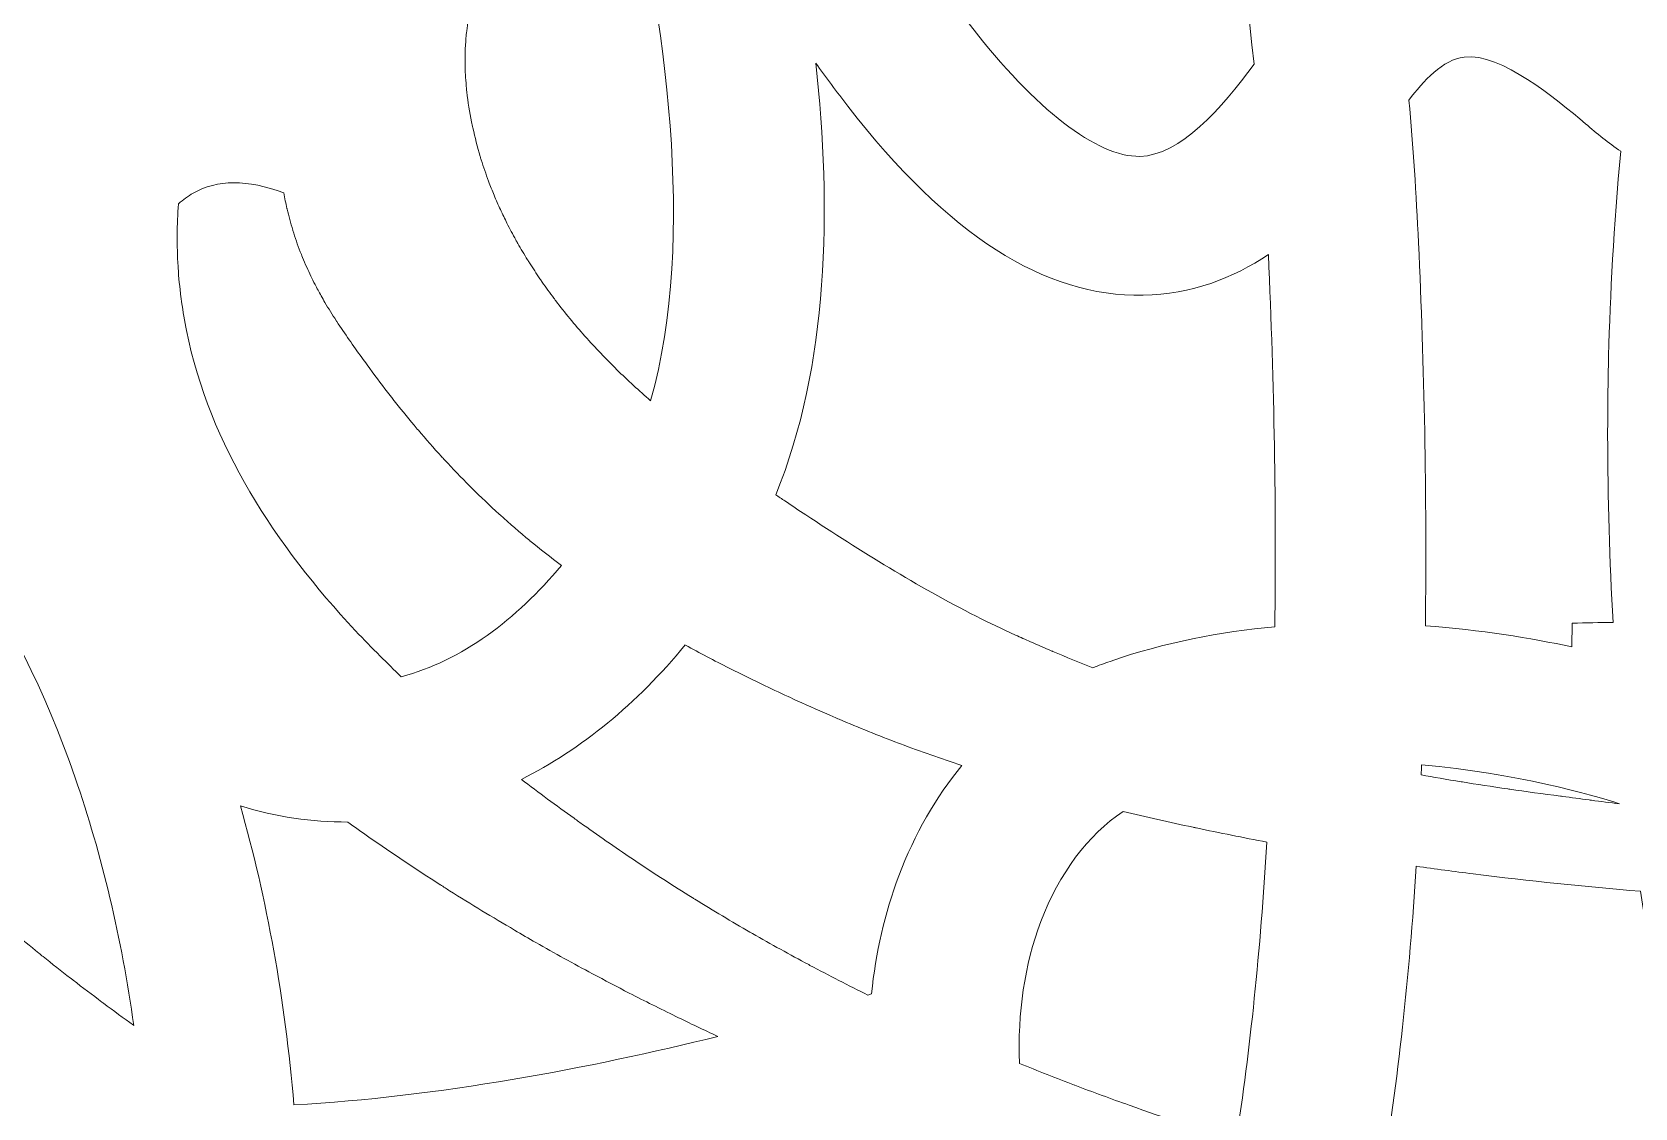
# Model space of a CAD drawing. Header units: millimetres. Extents: x -416 to 1516, y -417 to 43.
# Drawn here: x 178.99 to 217.03, y -357.3 to -331.77 of the extents above; entities that cross this region are included whole.
import ezdxf

# ---------------------------------------------------------------- set-up
doc = ezdxf.new("R2010")
doc.units = ezdxf.units.MM
doc.header["$MEASUREMENT"] = 0
doc.layers.add('Layer 4', color=7, linetype='Continuous')

msp = doc.modelspace()

# ---------------------------------------------------------------- linework, layer by layer
at = {"layer": 'Layer 4', "lineweight": 0}
for points, knots in [([(204.827, -320.316), (204.83, -320.314), (204.833, -320.313), (204.835, -320.311), (206.398, -323.464), (207.454, -327.543), (207.992, -332.537), (207.219, -333.579), (206.237, -334.703), (205.278, -334.722), (204.267, -334.742), (202.802, -333.609), (201.258, -331.615), (199.715, -329.622), (198.404, -327.505), (197.138, -325.453), (199.095, -324.33), (200.961, -323.037), (202.819, -321.728), (203.488, -321.257), (204.156, -320.784), (204.827, -320.316)], [0, 0, 0, 0, 1, 1, 1, 2, 2, 2, 3, 3, 3, 4, 4, 4, 5, 5, 5, 6, 6, 6, 7, 7, 7, 7]), ([(193.07, -327.495), (194, -331.335), (194.775, -336.656), (193.67, -340.52), (193.67, -340.52), (193.67, -340.52), (193.67, -340.52), (193.397, -340.284), (193.13, -340.038), (192.87, -339.784), (192.87, -339.784), (192.87, -339.784), (192.87, -339.784), (192.61, -339.529), (192.358, -339.265), (192.116, -338.993), (192.113, -338.99), (192.111, -338.988), (192.109, -338.985), (191.869, -338.714), (191.638, -338.435), (191.42, -338.148), (191.405, -338.128), (191.391, -338.107), (191.376, -338.087), (191.281, -337.961), (191.188, -337.835), (191.098, -337.706), (191.08, -337.68), (191.064, -337.653), (191.046, -337.628), (190.961, -337.503), (190.877, -337.379), (190.797, -337.252), (190.781, -337.227), (190.767, -337.201), (190.751, -337.175), (190.671, -337.047), (190.592, -336.917), (190.517, -336.786), (190.502, -336.758), (190.488, -336.73), (190.473, -336.703), (190.4, -336.572), (190.328, -336.44), (190.261, -336.307), (190.235, -336.255), (190.212, -336.203), (190.187, -336.151), (190.133, -336.04), (190.079, -335.929), (190.029, -335.816), (190.005, -335.76), (189.983, -335.702), (189.96, -335.645), (189.913, -335.535), (189.867, -335.425), (189.825, -335.314), (189.793, -335.229), (189.766, -335.143), (189.737, -335.058), (189.707, -334.972), (189.676, -334.887), (189.649, -334.801), (189.641, -334.775), (189.635, -334.749), (189.627, -334.723), (189.56, -334.501), (189.504, -334.274), (189.454, -334.045), (189.444, -333.999), (189.434, -333.952), (189.424, -333.905), (189.377, -333.671), (189.336, -333.434), (189.309, -333.193), (189.306, -333.166), (189.306, -333.139), (189.303, -333.112), (189.286, -332.938), (189.272, -332.764), (189.268, -332.589), (189.263, -332.364), (189.272, -332.139), (189.289, -331.914), (189.294, -331.857), (189.302, -331.801), (189.308, -331.744), (189.326, -331.569), (189.349, -331.395), (189.38, -331.223), (189.39, -331.171), (189.401, -331.119), (189.412, -331.067), (189.45, -330.881), (189.495, -330.698), (189.548, -330.517), (189.558, -330.483), (189.567, -330.449), (189.578, -330.416), (189.645, -330.201), (189.72, -329.989), (189.808, -329.782), (189.98, -329.376), (190.188, -328.987), (190.439, -328.628), (191.323, -328.268), (192.2, -327.889), (193.07, -327.495)], [0, 0, 0, 0, 1, 1, 1, 2, 2, 2, 3, 3, 3, 4, 4, 4, 5, 5, 5, 6, 6, 6, 7, 7, 7, 8, 8, 8, 9, 9, 9, 10, 10, 10, 11, 11, 11, 12, 12, 12, 13, 13, 13, 14, 14, 14, 15, 15, 15, 16, 16, 16, 17, 17, 17, 18, 18, 18, 19, 19, 19, 20, 20, 20, 21, 21, 21, 22, 22, 22, 23, 23, 23, 24, 24, 24, 25, 25, 25, 26, 26, 26, 27, 27, 27, 28, 28, 28, 29, 29, 29, 30, 30, 30, 31, 31, 31, 32, 32, 32, 33, 33, 33, 34, 34, 34, 35, 35, 35, 36, 36, 36, 36]), ([(216.509, -345.785), (216.189, -345.786), (215.867, -345.79), (215.54, -345.799), (215.54, -345.799), (215.531, -346.363), (215.531, -346.363), (214.554, -346.154), (213.365, -345.958), (212.053, -345.861), (212.094, -342.762), (212.024, -339.683), (211.891, -336.775), (211.838, -335.611), (211.762, -334.482), (211.663, -333.389), (211.995, -332.936), (212.475, -332.423), (212.977, -332.364), (213.849, -332.261), (215.153, -333.359), (215.854, -333.949), (216.126, -334.177), (216.401, -334.408), (216.69, -334.6), (216.522, -336.379), (216.438, -338.03), (216.402, -339.448), (216.386, -340.079), (216.379, -340.708), (216.379, -341.338), (216.379, -342.832), (216.423, -344.321), (216.509, -345.785)], [0, 0, 0, 0, 1, 1, 1, 2, 2, 2, 3, 3, 3, 4, 4, 4, 5, 5, 5, 6, 6, 6, 7, 7, 7, 8, 8, 8, 9, 9, 9, 10, 10, 10, 11, 11, 11, 11]), ([(204.572, -346.706), (204.435, -346.754), (204.3, -346.805), (204.167, -346.859), (203.848, -346.734), (203.531, -346.604), (203.216, -346.471), (203.208, -346.468), (203.2, -346.464), (203.193, -346.461), (203.022, -346.389), (202.852, -346.317), (202.682, -346.242), (202.564, -346.189), (202.446, -346.135), (202.329, -346.081), (202.016, -345.937), (201.704, -345.791), (201.397, -345.636), (201.396, -345.636), (201.394, -345.635), (201.393, -345.634), (199.993, -344.927), (198.662, -344.09), (197.352, -343.23), (197.186, -343.121), (197.021, -343.009), (196.857, -342.898), (196.784, -342.849), (196.71, -342.801), (196.638, -342.752), (197.897, -339.707), (197.968, -335.949), (197.588, -332.509), (197.837, -332.85), (198.089, -333.191), (198.352, -333.53), (200.725, -336.596), (203.016, -338.063), (205.355, -338.016), (206.508, -337.993), (207.489, -337.612), (208.33, -337.052), (208.469, -340.172), (208.518, -343.121), (208.48, -345.885), (207.195, -346.004), (205.872, -346.259), (204.572, -346.706)], [0, 0, 0, 0, 1, 1, 1, 2, 2, 2, 3, 3, 3, 4, 4, 4, 5, 5, 5, 6, 6, 6, 7, 7, 7, 8, 8, 8, 9, 9, 9, 10, 10, 10, 11, 11, 11, 12, 12, 12, 13, 13, 13, 14, 14, 14, 15, 15, 15, 16, 16, 16, 16]), ([(182.468, -335.848), (182.468, -335.848), (182.468, -335.847), (182.468, -335.847), (182.58, -335.751), (182.695, -335.664), (182.815, -335.595), (183.386, -335.269), (184.108, -335.269), (184.968, -335.588), (184.968, -335.588), (184.968, -335.588), (184.968, -335.588), (184.968, -335.589), (184.969, -335.589), (184.969, -335.589), (184.99, -335.713), (185.015, -335.837), (185.043, -335.96), (185.043, -335.96), (185.043, -335.961), (185.043, -335.961), (185.044, -335.964), (185.045, -335.967), (185.046, -335.97), (185.046, -335.971), (185.046, -335.971), (185.046, -335.972), (185.084, -336.139), (185.13, -336.307), (185.181, -336.475), (185.182, -336.478), (185.183, -336.48), (185.183, -336.483), (185.235, -336.651), (185.293, -336.819), (185.359, -336.988), (185.359, -336.988), (185.359, -336.988), (185.359, -336.988), (185.376, -337.032), (185.392, -337.075), (185.409, -337.118), (185.409, -337.119), (185.409, -337.119), (185.409, -337.119), (185.441, -337.196), (185.476, -337.273), (185.51, -337.35), (185.51, -337.351), (185.51, -337.351), (185.51, -337.351), (185.542, -337.422), (185.574, -337.492), (185.608, -337.563), (185.609, -337.563), (185.609, -337.563), (185.609, -337.563), (185.641, -337.63), (185.674, -337.696), (185.708, -337.763), (185.708, -337.763), (185.708, -337.763), (185.708, -337.763), (185.754, -337.852), (185.803, -337.941), (185.853, -338.03), (185.853, -338.03), (185.854, -338.031), (185.854, -338.031), (185.883, -338.084), (185.912, -338.136), (185.943, -338.189), (185.943, -338.189), (185.943, -338.189), (185.943, -338.19), (186.027, -338.332), (186.116, -338.475), (186.211, -338.619), (186.213, -338.621), (186.214, -338.623), (186.215, -338.625), (186.218, -338.63), (186.221, -338.634), (186.224, -338.638), (186.42, -338.933), (186.617, -339.218), (186.815, -339.495), (186.815, -339.495), (186.816, -339.496), (186.816, -339.496), (186.858, -339.555), (186.901, -339.61), (186.943, -339.668), (186.944, -339.67), (186.945, -339.671), (186.946, -339.672), (187.106, -339.893), (187.267, -340.111), (187.429, -340.321), (187.429, -340.321), (187.429, -340.321), (187.429, -340.321), (187.47, -340.375), (187.512, -340.425), (187.553, -340.477), (187.554, -340.478), (187.555, -340.479), (187.555, -340.48), (187.722, -340.692), (187.889, -340.902), (188.059, -341.104), (188.059, -341.104), (188.059, -341.104), (188.059, -341.104), (188.092, -341.144), (188.127, -341.182), (188.16, -341.222), (188.161, -341.222), (188.161, -341.223), (188.161, -341.223), (188.341, -341.435), (188.523, -341.643), (188.708, -341.845), (188.708, -341.845), (188.708, -341.845), (188.708, -341.845), (188.733, -341.872), (188.758, -341.899), (188.783, -341.925), (188.783, -341.926), (188.784, -341.926), (188.784, -341.926), (188.979, -342.138), (189.178, -342.345), (189.379, -342.546), (189.379, -342.546), (189.379, -342.546), (189.38, -342.547), (189.396, -342.563), (189.412, -342.578), (189.428, -342.594), (189.428, -342.594), (189.429, -342.595), (189.429, -342.595), (189.641, -342.805), (189.857, -343.01), (190.076, -343.21), (190.076, -343.21), (190.076, -343.21), (190.077, -343.21), (190.085, -343.217), (190.093, -343.225), (190.101, -343.232), (190.101, -343.232), (190.101, -343.232), (190.102, -343.232), (190.33, -343.439), (190.563, -343.641), (190.801, -343.838), (190.801, -343.838), (190.801, -343.838), (190.801, -343.838), (190.803, -343.839), (190.805, -343.841), (190.807, -343.842), (190.807, -343.842), (190.807, -343.842), (190.807, -343.842), (191.05, -344.043), (191.299, -344.239), (191.553, -344.43), (191.553, -344.43), (191.553, -344.43), (191.553, -344.43), (190.491, -345.71), (189.184, -346.697), (187.755, -347.071), (187.586, -346.909), (187.419, -346.746), (187.253, -346.581), (187.057, -346.384), (186.861, -346.186), (186.672, -345.983), (186.669, -345.979), (186.666, -345.976), (186.662, -345.973), (184.793, -343.968), (183.205, -341.58), (182.657, -338.856), (182.611, -338.631), (182.575, -338.404), (182.543, -338.176), (182.538, -338.138), (182.532, -338.1), (182.527, -338.062), (182.498, -337.831), (182.474, -337.599), (182.459, -337.367), (182.459, -337.356), (182.458, -337.345), (182.458, -337.335), (182.427, -336.838), (182.43, -336.341), (182.468, -335.848)], [0, 0, 0, 0, 1, 1, 1, 2, 2, 2, 3, 3, 3, 4, 4, 4, 5, 5, 5, 6, 6, 6, 7, 7, 7, 8, 8, 8, 9, 9, 9, 10, 10, 10, 11, 11, 11, 12, 12, 12, 13, 13, 13, 14, 14, 14, 15, 15, 15, 16, 16, 16, 17, 17, 17, 18, 18, 18, 19, 19, 19, 20, 20, 20, 21, 21, 21, 22, 22, 22, 23, 23, 23, 24, 24, 24, 25, 25, 25, 26, 26, 26, 27, 27, 27, 28, 28, 28, 29, 29, 29, 30, 30, 30, 31, 31, 31, 32, 32, 32, 33, 33, 33, 34, 34, 34, 35, 35, 35, 36, 36, 36, 37, 37, 37, 38, 38, 38, 39, 39, 39, 40, 40, 40, 41, 41, 41, 42, 42, 42, 43, 43, 43, 44, 44, 44, 45, 45, 45, 46, 46, 46, 47, 47, 47, 48, 48, 48, 49, 49, 49, 50, 50, 50, 51, 51, 51, 52, 52, 52, 53, 53, 53, 54, 54, 54, 55, 55, 55, 56, 56, 56, 57, 57, 57, 58, 58, 58, 59, 59, 59, 60, 60, 60, 61, 61, 61, 62, 62, 62, 63, 63, 63, 64, 64, 64, 65, 65, 65, 66, 66, 66, 67, 67, 67, 68, 68, 68, 68]), ([(174.978, -349.721), (174.85, -349.579), (174.722, -349.438), (174.597, -349.294), (174.513, -349.197), (174.433, -349.098), (174.35, -348.999), (174.235, -348.863), (174.119, -348.727), (174.007, -348.587), (173.918, -348.476), (173.832, -348.363), (173.744, -348.25), (173.643, -348.121), (173.541, -347.992), (173.443, -347.86), (173.35, -347.737), (173.262, -347.61), (173.172, -347.485), (173.083, -347.361), (172.992, -347.238), (172.906, -347.112), (172.811, -346.975), (172.722, -346.834), (172.63, -346.694), (172.553, -346.577), (172.474, -346.462), (172.399, -346.343), (172.297, -346.18), (172.2, -346.013), (172.102, -345.847), (172.043, -345.749), (171.982, -345.652), (171.925, -345.552), (171.781, -345.299), (171.643, -345.042), (171.509, -344.782), (171.502, -344.768), (171.494, -344.754), (171.487, -344.74), (171.398, -344.565), (171.321, -344.393), (171.249, -344.221), (171.231, -344.178), (171.214, -344.135), (171.197, -344.093), (171.133, -343.929), (171.074, -343.767), (171.026, -343.606), (171.024, -343.598), (171.021, -343.591), (171.019, -343.584), (170.968, -343.411), (170.928, -343.241), (170.895, -343.071), (170.889, -343.038), (170.883, -343.005), (170.878, -342.972), (170.849, -342.807), (170.827, -342.643), (170.815, -342.481), (170.815, -342.477), (170.814, -342.473), (170.814, -342.47), (170.802, -342.295), (170.801, -342.122), (170.808, -341.949), (170.808, -341.929), (170.81, -341.908), (170.811, -341.888), (170.83, -341.539), (170.886, -341.194), (170.981, -340.849), (170.984, -340.839), (170.987, -340.83), (170.99, -340.82), (171.039, -340.646), (171.097, -340.473), (171.165, -340.299), (171.165, -340.298), (171.165, -340.298), (171.166, -340.298), (172.235, -340.41), (173.227, -340.677), (174.05, -341.094), (176.412, -342.293), (178.586, -345.345), (180.016, -349.468), (180.651, -351.298), (181.115, -353.28), (181.409, -355.348), (181.406, -355.346), (181.404, -355.344), (181.402, -355.343), (181.164, -355.171), (180.926, -354.997), (180.69, -354.82), (180.677, -354.811), (180.665, -354.802), (180.653, -354.792), (180.424, -354.621), (180.195, -354.448), (179.967, -354.272), (179.946, -354.256), (179.925, -354.239), (179.903, -354.222), (179.686, -354.054), (179.47, -353.884), (179.255, -353.712), (179.221, -353.685), (179.187, -353.656), (179.152, -353.629), (178.951, -353.466), (178.749, -353.302), (178.55, -353.135), (178.506, -353.098), (178.463, -353.061), (178.419, -353.024), (178.229, -352.864), (178.04, -352.703), (177.853, -352.539), (177.803, -352.496), (177.753, -352.451), (177.703, -352.406), (177.524, -352.248), (177.346, -352.09), (177.17, -351.928), (177.109, -351.872), (177.049, -351.815), (176.988, -351.758), (176.824, -351.606), (176.66, -351.453), (176.499, -351.297), (176.432, -351.232), (176.367, -351.166), (176.301, -351.102), (176.148, -350.952), (175.995, -350.801), (175.845, -350.648), (175.772, -350.573), (175.7, -350.496), (175.627, -350.42), (175.488, -350.275), (175.348, -350.129), (175.211, -349.981), (175.132, -349.895), (175.056, -349.808), (174.978, -349.721)], [0, 0, 0, 0, 1, 1, 1, 2, 2, 2, 3, 3, 3, 4, 4, 4, 5, 5, 5, 6, 6, 6, 7, 7, 7, 8, 8, 8, 9, 9, 9, 10, 10, 10, 11, 11, 11, 12, 12, 12, 13, 13, 13, 14, 14, 14, 15, 15, 15, 16, 16, 16, 17, 17, 17, 18, 18, 18, 19, 19, 19, 20, 20, 20, 21, 21, 21, 22, 22, 22, 23, 23, 23, 24, 24, 24, 25, 25, 25, 26, 26, 26, 27, 27, 27, 28, 28, 28, 29, 29, 29, 30, 30, 30, 31, 31, 31, 32, 32, 32, 33, 33, 33, 34, 34, 34, 35, 35, 35, 36, 36, 36, 37, 37, 37, 38, 38, 38, 39, 39, 39, 40, 40, 40, 41, 41, 41, 42, 42, 42, 43, 43, 43, 44, 44, 44, 45, 45, 45, 46, 46, 46, 47, 47, 47, 48, 48, 48, 49, 49, 49, 49]), ([(199.56, -351.794), (199.223, -352.682), (199.01, -353.625), (198.912, -354.6), (198.885, -354.608), (198.855, -354.617), (198.827, -354.626), (198.368, -354.399), (197.91, -354.163), (197.452, -353.92), (197.442, -353.914), (197.431, -353.908), (197.421, -353.903), (196.975, -353.665), (196.53, -353.419), (196.086, -353.164), (196.086, -353.164), (196.085, -353.164), (196.085, -353.163), (196.066, -353.153), (196.047, -353.142), (196.028, -353.131), (195.591, -352.879), (195.154, -352.619), (194.72, -352.35), (194.699, -352.337), (194.679, -352.325), (194.658, -352.312), (194.209, -352.033), (193.762, -351.745), (193.318, -351.448), (192.902, -351.169), (192.489, -350.882), (192.078, -350.59), (192.003, -350.537), (191.929, -350.484), (191.854, -350.431), (191.434, -350.129), (191.016, -349.822), (190.605, -349.506), (190.605, -349.506), (190.605, -349.506), (190.604, -349.506), (192.025, -348.792), (193.35, -347.715), (194.489, -346.316), (194.492, -346.317), (194.495, -346.319), (194.498, -346.321), (194.833, -346.505), (195.18, -346.687), (195.536, -346.867), (195.664, -346.932), (195.793, -346.997), (195.924, -347.061), (196.051, -347.124), (196.179, -347.187), (196.309, -347.249), (196.513, -347.347), (196.721, -347.444), (196.933, -347.541), (197.006, -347.575), (197.077, -347.609), (197.151, -347.642), (197.151, -347.642), (197.151, -347.642), (197.151, -347.643), (197.431, -347.77), (197.721, -347.897), (198.014, -348.024), (198.058, -348.043), (198.1, -348.062), (198.144, -348.081), (198.144, -348.081), (198.145, -348.081), (198.145, -348.081), (198.603, -348.278), (199.073, -348.466), (199.552, -348.646), (199.552, -348.646), (199.552, -348.646), (199.552, -348.646), (199.567, -348.652), (199.583, -348.658), (199.599, -348.664), (199.599, -348.664), (199.599, -348.664), (199.599, -348.664), (200.075, -348.843), (200.561, -349.014), (201.056, -349.177), (201.056, -349.177), (201.056, -349.177), (201.056, -349.177), (201.057, -349.177), (201.057, -349.177), (201.057, -349.178), (200.441, -349.929), (199.934, -350.806), (199.56, -351.794)], [0, 0, 0, 0, 1, 1, 1, 2, 2, 2, 3, 3, 3, 4, 4, 4, 5, 5, 5, 6, 6, 6, 7, 7, 7, 8, 8, 8, 9, 9, 9, 10, 10, 10, 11, 11, 11, 12, 12, 12, 13, 13, 13, 14, 14, 14, 15, 15, 15, 16, 16, 16, 17, 17, 17, 18, 18, 18, 19, 19, 19, 20, 20, 20, 21, 21, 21, 22, 22, 22, 23, 23, 23, 24, 24, 24, 25, 25, 25, 26, 26, 26, 27, 27, 27, 28, 28, 28, 29, 29, 29, 30, 30, 30, 31, 31, 31, 32, 32, 32, 33, 33, 33, 33]), ([(216.659, -350.086), (216.434, -350.058), (216.212, -350.03), (215.994, -350.002), (215.976, -349.999), (215.959, -349.997), (215.942, -349.995), (215.727, -349.967), (215.516, -349.94), (215.309, -349.912), (215.292, -349.91), (215.276, -349.908), (215.26, -349.906), (214.84, -349.85), (214.437, -349.795), (214.055, -349.74), (214.04, -349.737), (214.026, -349.735), (214.011, -349.733), (213.63, -349.678), (213.27, -349.623), (212.934, -349.569), (212.923, -349.567), (212.911, -349.566), (212.9, -349.564), (212.558, -349.508), (212.241, -349.454), (211.955, -349.4), (211.955, -349.4), (211.954, -349.4), (211.953, -349.399), (211.957, -349.321), (211.961, -349.243), (211.964, -349.165), (214.207, -349.355), (216.015, -349.879), (216.659, -350.086)], [0, 0, 0, 0, 1, 1, 1, 2, 2, 2, 3, 3, 3, 4, 4, 4, 5, 5, 5, 6, 6, 6, 7, 7, 7, 8, 8, 8, 9, 9, 9, 10, 10, 10, 11, 11, 11, 12, 12, 12, 12]), ([(185.208, -357.229), (184.998, -354.732), (184.566, -352.341), (183.938, -350.135), (184.78, -350.396), (185.634, -350.52), (186.485, -350.519), (186.646, -350.636), (186.812, -350.754), (186.983, -350.875), (186.984, -350.876), (186.986, -350.876), (186.987, -350.877), (187.541, -351.265), (188.107, -351.64), (188.681, -352.008), (188.682, -352.009), (188.683, -352.009), (188.684, -352.01), (188.757, -352.056), (188.828, -352.104), (188.901, -352.15), (188.901, -352.151), (188.902, -352.151), (188.902, -352.151), (189.407, -352.47), (189.921, -352.779), (190.44, -353.083), (190.441, -353.084), (190.442, -353.084), (190.443, -353.085), (190.611, -353.183), (190.778, -353.283), (190.948, -353.38), (190.949, -353.38), (190.949, -353.381), (190.95, -353.381), (191.392, -353.633), (191.841, -353.879), (192.293, -354.12), (192.293, -354.121), (192.294, -354.121), (192.294, -354.121), (192.582, -354.275), (192.871, -354.428), (193.163, -354.578), (193.164, -354.578), (193.164, -354.579), (193.165, -354.579), (193.531, -354.767), (193.9, -354.951), (194.271, -355.132), (194.272, -355.132), (194.272, -355.132), (194.273, -355.133), (194.602, -355.293), (194.933, -355.452), (195.266, -355.607), (195.267, -355.607), (195.267, -355.608), (195.268, -355.608), (192.26, -356.352), (188.6, -357.05), (185.208, -357.229)], [0, 0, 0, 0, 1, 1, 1, 2, 2, 2, 3, 3, 3, 4, 4, 4, 5, 5, 5, 6, 6, 6, 7, 7, 7, 8, 8, 8, 9, 9, 9, 10, 10, 10, 11, 11, 11, 12, 12, 12, 13, 13, 13, 14, 14, 14, 15, 15, 15, 16, 16, 16, 17, 17, 17, 18, 18, 18, 19, 19, 19, 20, 20, 20, 21, 21, 21, 21]), ([(205.027, -357.24), (205.026, -357.24), (205.026, -357.24), (205.025, -357.239), (204.597, -357.087), (204.167, -356.929), (203.734, -356.764), (203.733, -356.763), (203.731, -356.763), (203.73, -356.762), (203.296, -356.597), (202.861, -356.425), (202.424, -356.247), (202.376, -355.054), (202.539, -353.914), (202.931, -352.882), (203.367, -351.732), (204.044, -350.834), (204.884, -350.266), (204.884, -350.266), (204.884, -350.266), (204.885, -350.266), (205.432, -350.399), (205.985, -350.524), (206.541, -350.643), (206.542, -350.644), (206.542, -350.644), (206.543, -350.644), (206.568, -350.649), (206.592, -350.654), (206.617, -350.659), (206.617, -350.66), (206.618, -350.66), (206.619, -350.66), (207.174, -350.778), (207.732, -350.889), (208.294, -350.994), (208.294, -350.994), (208.294, -350.994), (208.294, -350.994), (208.139, -353.57), (207.895, -355.939), (207.564, -358.083), (206.732, -357.825), (205.884, -357.545), (205.027, -357.24)], [0, 0, 0, 0, 1, 1, 1, 2, 2, 2, 3, 3, 3, 4, 4, 4, 5, 5, 5, 6, 6, 6, 7, 7, 7, 8, 8, 8, 9, 9, 9, 10, 10, 10, 11, 11, 11, 12, 12, 12, 13, 13, 13, 14, 14, 14, 15, 15, 15, 15]), ([(211.838, -351.57), (211.838, -351.57), (211.839, -351.57), (211.839, -351.57), (212.288, -351.633), (212.736, -351.693), (213.184, -351.749), (213.184, -351.749), (213.184, -351.749), (213.184, -351.749), (214.523, -351.916), (215.853, -352.053), (217.153, -352.163), (217.156, -352.163), (217.159, -352.163), (217.162, -352.163), (217.647, -355.407), (218.34, -358.332), (219.193, -360.674), (219.191, -360.674), (219.189, -360.673), (219.187, -360.673), (218.93, -360.635), (218.661, -360.594), (218.382, -360.55), (218.38, -360.55), (218.378, -360.549), (218.376, -360.549), (218.363, -360.547), (218.349, -360.545), (218.335, -360.542), (218.071, -360.501), (217.798, -360.457), (217.517, -360.41), (217.493, -360.406), (217.47, -360.402), (217.446, -360.398), (217.446, -360.398), (217.445, -360.398), (217.444, -360.397), (217.164, -360.35), (216.874, -360.3), (216.577, -360.248), (216.547, -360.242), (216.516, -360.237), (216.485, -360.231), (216.189, -360.178), (215.885, -360.122), (215.574, -360.063), (215.547, -360.058), (215.519, -360.052), (215.492, -360.047), (215.488, -360.047), (215.485, -360.046), (215.481, -360.045), (215.168, -359.985), (214.848, -359.922), (214.521, -359.855), (214.5, -359.851), (214.479, -359.846), (214.458, -359.842), (214.447, -359.84), (214.436, -359.838), (214.425, -359.836), (214.092, -359.767), (213.751, -359.695), (213.405, -359.619), (213.402, -359.618), (213.398, -359.617), (213.395, -359.617), (213.373, -359.612), (213.352, -359.607), (213.33, -359.602), (212.975, -359.524), (212.613, -359.442), (212.245, -359.355), (212.226, -359.35), (212.208, -359.346), (212.189, -359.342), (211.804, -359.251), (211.412, -359.155), (211.014, -359.054), (211.407, -356.671), (211.673, -354.148), (211.838, -351.57)], [0, 0, 0, 0, 1, 1, 1, 2, 2, 2, 3, 3, 3, 4, 4, 4, 5, 5, 5, 6, 6, 6, 7, 7, 7, 8, 8, 8, 9, 9, 9, 10, 10, 10, 11, 11, 11, 12, 12, 12, 13, 13, 13, 14, 14, 14, 15, 15, 15, 16, 16, 16, 17, 17, 17, 18, 18, 18, 19, 19, 19, 20, 20, 20, 21, 21, 21, 22, 22, 22, 23, 23, 23, 24, 24, 24, 25, 25, 25, 26, 26, 26, 27, 27, 27, 28, 28, 28, 28])]:
    msp.add_open_spline(points, degree=3, knots=knots, dxfattribs=at)

doc.saveas('drawing.dxf')
